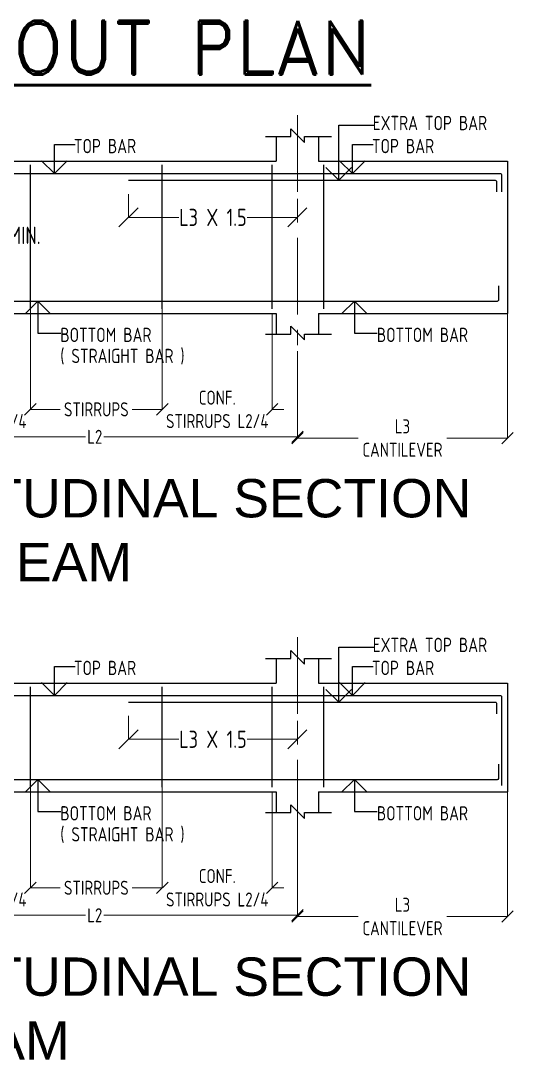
# Model space of a CAD drawing. Header units: inches. Extents: x -605 to 2991212, y -2872845 to 0.
# Drawn here: x 2310733 to 2315556, y -2859858 to -2849673 of the extents above; entities that cross this region are included whole.
import ezdxf
from ezdxf.enums import TextEntityAlignment as Align

# ---------------------------------------------------------------- set-up
doc = ezdxf.new("R2010")
doc.units = ezdxf.units.IN
doc.header["$LTSCALE"] = 600
doc.header["$MEASUREMENT"] = 0
doc.linetypes.add('CENTER', pattern=[2, 1.25, -0.25, 0.25, -0.25])
doc.linetypes.add('CONTINOUS', pattern=[0])
for name, color, linetype, lineweight in [('CENTRE LINE', 251, 'CENTER', 0), ('rDIMension', 1, 'Continuous', 18), ('rRCC 1', 3, 'Continuous', 25), ('rRCC 2', 40, 'Continuous', 15), ('rREINF 1', 1, 'Continuous', 25), ('TEXT6', 6, 'Continuous', 50)]:
    doc.layers.add(name, color=color, linetype=linetype, lineweight=lineweight)
doc.layers.add('rFOUNDATION', color=7, linetype='CONTINOUS', lineweight=15, true_color=0xd26722)
doc.styles.add('DIM', font='geniso.shx', dxfattribs={"width": 0.85})
doc.styles.add('ROMAND', font='romand.shx')
doc.styles.get("Standard").update_dxf_attribs({"font": 'arial.ttf'})
doc.dimstyles.new('ST-100', dxfattribs={"dimscale": 100, "dimtxt": 2.5, "dimasz": 2, "dimexe": 0.18, "dimexo": 0.0625, "dimgap": 0.2, "dimtad": 0, "dimdec": 0, "dimzin": 0, "dimdsep": 46, "dimtxsty": 'DIM', "dimblk": 'OPEN90', "dimcen": 0.09, "dimclrd": 256, "dimclrt": 7, "dimadec": 0, "dimazin": 0, "dimtfac": 1, "dimtdec": 0, "dimtofl": 0, "dimtmove": 0, "dimatfit": 3, "dimldrblk": 'OPEN90', "dimfxl": 1, "dimtolj": 1, "dimtzin": 0, "dimlwd": -1, "dimarcsym": 0})

# ---------------------------------------------------------------- blocks, each defined once
blk = doc.blocks.new('_Oblique')
at = {"color": 0, "lineweight": -2}
blk.add_line((-0.5, -0.5), (0.5, 0.5), dxfattribs=at)
blk = doc.blocks.new('*D2606')
at = {"layer": 'Defpoints', "color": 0}
for p in [(1432588.6, -842121.6), (1432891.3, -842265.8), (1432891.3, -842265.8)]:
    blk.add_point(p, dxfattribs=at)
at = {"layer": 'rDIMension', "color": 0, "lineweight": -2}
for p, q in [((1432588.6, -842121.6), (1432588.6, -842265.8)), ((1432891.3, -842265.8), (1432891.3, -842265.8))]:
    blk.add_line(p, q, dxfattribs=at)
at = {"layer": 'rDIMension'}
for p, q in [((1432588.6, -842265.8), (1432891.3, -842265.8)), ((1432891.3, -842265.8), (1433040.7, -842265.8))]:
    blk.add_line(p, q, dxfattribs=at)
at = {"layer": 'rDIMension', "xscale": 149.45, "yscale": 149.45, "zscale": 149.45, "rotation": 180}
blk.add_blockref('_Oblique', (1432588.6, -842265.8), dxfattribs=at)
at = {"layer": 'rDIMension', "xscale": 149.45, "yscale": 149.45, "zscale": 149.45}
blk.add_blockref('_Oblique', (1432891.3, -842265.8), dxfattribs=at)
at = {"layer": 'rDIMension', "color": 7, "insert": (1433318.9, -842265.8), "char_height": 135, "attachment_point": 5, "style": 'DIM'}
blk.add_mtext('\\A1;230 MIN.', dxfattribs=at)
blk = doc.blocks.new('_Open90')
at = {"color": 0, "linetype": 'ByBlock', "lineweight": -2}
for p, q in [((-0.5, 0.5), (0, 0)), ((0, 0), (-1, 0)), ((0, 0), (-0.5, -0.5))]:
    blk.add_line(p, q, dxfattribs=at)
blk = doc.blocks.new('*D2608')
at = {"layer": 'Defpoints', "color": 0}
for p in [(1432642.9, -841684.7), (1433504.8, -842876.8), (1433504.8, -843628)]:
    blk.add_point(p, dxfattribs=at)
at = {"layer": 'rDIMension', "color": 0, "lineweight": -2}
for p, q in [((1432642.9, -841684.7), (1432642.9, -843628)), ((1433504.8, -842876.8), (1433504.8, -843628))]:
    blk.add_line(p, q, dxfattribs=at)
at = {"layer": 'rDIMension'}
for p, q in [((1432642.9, -843628), (1432552.9, -843628)), ((1433504.8, -843628), (1433594.8, -843628))]:
    blk.add_line(p, q, dxfattribs=at)
at = {"layer": 'rDIMension', "xscale": 90, "yscale": 90, "zscale": 90}
blk.add_blockref('_Oblique', (1432642.9, -843628), dxfattribs=at)
at = {"layer": 'rDIMension', "xscale": 90, "yscale": 90, "zscale": 90, "rotation": 180}
blk.add_blockref('_Oblique', (1433504.8, -843628), dxfattribs=at)
at = {"layer": 'rDIMension', "color": 7, "insert": (1433073.9, -843628), "char_height": 110, "attachment_point": 5, "style": 'DIM'}
blk.add_mtext('\\A1;CONF.\\PSTIRRUPS L2/4', dxfattribs=at)
blk = doc.blocks.new('*D2609')
at = {"layer": 'Defpoints', "color": 0}
for p in [(1432422.6, -843171.1), (1435594.7, -843171.1), (1435594.7, -843842.8)]:
    blk.add_point(p, dxfattribs=at)
at = {"layer": 'rDIMension', "color": 0, "lineweight": -2}
for p, q in [((1432422.6, -843171.1), (1432422.6, -843842.8)), ((1435594.7, -843171.1), (1435594.7, -843842.8))]:
    blk.add_line(p, q, dxfattribs=at)
at = {"layer": 'rDIMension'}
for p, q in [((1432422.6, -843842.8), (1433937.2, -843842.8)), ((1435594.7, -843842.8), (1434080.1, -843842.8))]:
    blk.add_line(p, q, dxfattribs=at)
at = {"layer": 'rDIMension', "xscale": 90, "yscale": 90, "zscale": 90, "rotation": 180}
blk.add_blockref('_Oblique', (1432422.6, -843842.8), dxfattribs=at)
at = {"layer": 'rDIMension', "xscale": 90, "yscale": 90, "zscale": 90}
blk.add_blockref('_Oblique', (1435594.7, -843842.8), dxfattribs=at)
at = {"layer": 'rDIMension', "color": 7, "insert": (1434008.7, -843842.8), "char_height": 110, "attachment_point": 5, "style": 'DIM'}
blk.add_mtext('\\A1;L2', dxfattribs=at)
blk = doc.blocks.new('*D2611')
at = {"layer": 'Defpoints', "color": 0}
for p in [(1433504.8, -842840.7), (1434536.8, -842840.7), (1434536.8, -843628)]:
    blk.add_point(p, dxfattribs=at)
at = {"layer": 'rDIMension', "color": 0, "lineweight": -2}
for p, q in [((1433504.8, -842840.7), (1433504.8, -843628)), ((1434536.8, -842840.7), (1434536.8, -843628))]:
    blk.add_line(p, q, dxfattribs=at)
at = {"layer": 'rDIMension'}
for p, q in [((1433504.8, -843628), (1433739, -843628)), ((1434536.8, -843628), (1434302.5, -843628))]:
    blk.add_line(p, q, dxfattribs=at)
at = {"layer": 'rDIMension', "xscale": 90, "yscale": 90, "zscale": 90, "rotation": 180}
blk.add_blockref('_Oblique', (1433504.8, -843628), dxfattribs=at)
at = {"layer": 'rDIMension', "xscale": 90, "yscale": 90, "zscale": 90}
blk.add_blockref('_Oblique', (1434536.8, -843628), dxfattribs=at)
at = {"layer": 'rDIMension', "color": 7, "insert": (1434020.8, -843628), "char_height": 110, "attachment_point": 5, "style": 'DIM'}
blk.add_mtext('\\A1;STIRRUPS', dxfattribs=at)
blk = doc.blocks.new('*D2612')
at = {"layer": 'Defpoints', "color": 0}
for p in [(1434536.8, -842840.7), (1435397.3, -842876.8), (1435397.3, -843628)]:
    blk.add_point(p, dxfattribs=at)
at = {"layer": 'rDIMension', "color": 0, "lineweight": -2}
for p, q in [((1434536.8, -842840.7), (1434536.8, -843628)), ((1435397.3, -842876.8), (1435397.3, -843628))]:
    blk.add_line(p, q, dxfattribs=at)
at = {"layer": 'rDIMension'}
for p, q in [((1434536.8, -843628), (1434446.8, -843628)), ((1435397.3, -843628), (1435487.3, -843628))]:
    blk.add_line(p, q, dxfattribs=at)
at = {"layer": 'rDIMension', "xscale": 90, "yscale": 90, "zscale": 90}
blk.add_blockref('_Oblique', (1434536.8, -843628), dxfattribs=at)
at = {"layer": 'rDIMension', "xscale": 90, "yscale": 90, "zscale": 90, "rotation": 180}
blk.add_blockref('_Oblique', (1435397.3, -843628), dxfattribs=at)
at = {"layer": 'rDIMension', "color": 7, "insert": (1434967, -843628), "char_height": 110, "attachment_point": 5, "style": 'DIM'}
blk.add_mtext('\\A1;CONF.\\PSTIRRUPS L2/4', dxfattribs=at)
blk = doc.blocks.new('*D2613')
at = {"layer": 'Defpoints', "color": 0}
for p in [(1434272.3, -841942), (1435594.7, -841979.6), (1435594.7, -842125)]:
    blk.add_point(p, dxfattribs=at)
at = {"layer": 'rDIMension', "color": 0, "lineweight": -2}
for p, q in [((1434272.3, -841942), (1434272.3, -842125)), ((1435594.7, -841979.6), (1435594.7, -842125))]:
    blk.add_line(p, q, dxfattribs=at)
at = {"layer": 'rDIMension'}
for p, q in [((1434272.3, -842125), (1434666.8, -842125)), ((1435594.7, -842125), (1435200.2, -842125))]:
    blk.add_line(p, q, dxfattribs=at)
at = {"layer": 'rDIMension', "xscale": 149.45, "yscale": 149.45, "zscale": 149.45, "rotation": 180}
blk.add_blockref('_Oblique', (1434272.3, -842125), dxfattribs=at)
at = {"layer": 'rDIMension', "xscale": 149.45, "yscale": 149.45, "zscale": 149.45}
blk.add_blockref('_Oblique', (1435594.7, -842125), dxfattribs=at)
at = {"layer": 'rDIMension', "color": 7, "insert": (1434933.5, -842125), "char_height": 135, "attachment_point": 5, "style": 'DIM'}
blk.add_mtext('\\A1;L3 X 1.5', dxfattribs=at)
blk = doc.blocks.new('*D2614')
at = {"layer": 'Defpoints', "color": 0}
for p in [(1437238.3, -842876.8), (1435594.7, -843171.1), (1437238.3, -843852.9)]:
    blk.add_point(p, dxfattribs=at)
at = {"layer": 'rDIMension', "color": 0, "lineweight": -2}
for p, q in [((1437238.3, -842876.8), (1437238.3, -843852.9)), ((1435594.7, -843171.1), (1435594.7, -843852.9))]:
    blk.add_line(p, q, dxfattribs=at)
at = {"layer": 'rDIMension'}
for p, q in [((1435594.7, -843852.9), (1436069.3, -843852.9)), ((1437238.3, -843852.9), (1436763.8, -843852.9))]:
    blk.add_line(p, q, dxfattribs=at)
at = {"layer": 'rDIMension', "xscale": 90, "yscale": 90, "zscale": 90, "rotation": 180}
blk.add_blockref('_Oblique', (1435594.7, -843852.9), dxfattribs=at)
at = {"layer": 'rDIMension', "xscale": 90, "yscale": 90, "zscale": 90}
blk.add_blockref('_Oblique', (1437238.3, -843852.9), dxfattribs=at)
at = {"layer": 'rDIMension', "color": 7, "insert": (1436416.5, -843852.9), "char_height": 110, "attachment_point": 5, "style": 'DIM'}
blk.add_mtext('\\A1;L3\\PCANTILEVER', dxfattribs=at)
blk = doc.blocks.new('*D2622')
at = {"layer": 'Defpoints', "color": 0}
for p in [(1432642.9, -845770.8), (1433504.8, -846622.4), (1433504.8, -847373.5)]:
    blk.add_point(p, dxfattribs=at)
at = {"layer": 'rDIMension', "color": 0, "lineweight": -2}
for p, q in [((1432642.9, -845770.8), (1432642.9, -847373.5)), ((1433504.8, -846622.4), (1433504.8, -847373.5))]:
    blk.add_line(p, q, dxfattribs=at)
at = {"layer": 'rDIMension'}
for p, q in [((1432642.9, -847373.5), (1432552.9, -847373.5)), ((1433504.8, -847373.5), (1433594.8, -847373.5))]:
    blk.add_line(p, q, dxfattribs=at)
at = {"layer": 'rDIMension', "xscale": 90, "yscale": 90, "zscale": 90}
blk.add_blockref('_Oblique', (1432642.9, -847373.5), dxfattribs=at)
at = {"layer": 'rDIMension', "xscale": 90, "yscale": 90, "zscale": 90, "rotation": 180}
blk.add_blockref('_Oblique', (1433504.8, -847373.5), dxfattribs=at)
at = {"layer": 'rDIMension', "color": 7, "insert": (1433073.9, -847373.5), "char_height": 110, "attachment_point": 5, "style": 'DIM'}
blk.add_mtext('\\A1;CONF.\\PSTIRRUPS L2/4', dxfattribs=at)
blk = doc.blocks.new('*D2623')
at = {"layer": 'Defpoints', "color": 0}
for p in [(1432422.6, -846916.7), (1435594.7, -846916.7), (1435594.7, -847588.4)]:
    blk.add_point(p, dxfattribs=at)
at = {"layer": 'rDIMension', "color": 0, "lineweight": -2}
for p, q in [((1432422.6, -846916.7), (1432422.6, -847588.4)), ((1435594.7, -846916.7), (1435594.7, -847588.4))]:
    blk.add_line(p, q, dxfattribs=at)
at = {"layer": 'rDIMension'}
for p, q in [((1432422.6, -847588.4), (1433937.2, -847588.4)), ((1435594.7, -847588.4), (1434080.1, -847588.4))]:
    blk.add_line(p, q, dxfattribs=at)
at = {"layer": 'rDIMension', "xscale": 90, "yscale": 90, "zscale": 90, "rotation": 180}
blk.add_blockref('_Oblique', (1432422.6, -847588.4), dxfattribs=at)
at = {"layer": 'rDIMension', "xscale": 90, "yscale": 90, "zscale": 90}
blk.add_blockref('_Oblique', (1435594.7, -847588.4), dxfattribs=at)
at = {"layer": 'rDIMension', "color": 7, "insert": (1434008.7, -847588.4), "char_height": 110, "attachment_point": 5, "style": 'DIM'}
blk.add_mtext('\\A1;L2', dxfattribs=at)
blk = doc.blocks.new('*D2625')
at = {"layer": 'Defpoints', "color": 0}
for p in [(1433504.8, -846586.3), (1434536.8, -846586.3), (1434536.8, -847373.5)]:
    blk.add_point(p, dxfattribs=at)
at = {"layer": 'rDIMension', "color": 0, "lineweight": -2}
for p, q in [((1433504.8, -846586.3), (1433504.8, -847373.5)), ((1434536.8, -846586.3), (1434536.8, -847373.5))]:
    blk.add_line(p, q, dxfattribs=at)
at = {"layer": 'rDIMension'}
for p, q in [((1433504.8, -847373.5), (1433739, -847373.5)), ((1434536.8, -847373.5), (1434302.5, -847373.5))]:
    blk.add_line(p, q, dxfattribs=at)
at = {"layer": 'rDIMension', "xscale": 90, "yscale": 90, "zscale": 90, "rotation": 180}
blk.add_blockref('_Oblique', (1433504.8, -847373.5), dxfattribs=at)
at = {"layer": 'rDIMension', "xscale": 90, "yscale": 90, "zscale": 90}
blk.add_blockref('_Oblique', (1434536.8, -847373.5), dxfattribs=at)
at = {"layer": 'rDIMension', "color": 7, "insert": (1434020.8, -847373.5), "char_height": 110, "attachment_point": 5, "style": 'DIM'}
blk.add_mtext('\\A1;STIRRUPS', dxfattribs=at)
blk = doc.blocks.new('*D2626')
at = {"layer": 'Defpoints', "color": 0}
for p in [(1434536.8, -846586.3), (1435397.3, -846622.4), (1435397.3, -847373.5)]:
    blk.add_point(p, dxfattribs=at)
at = {"layer": 'rDIMension', "color": 0, "lineweight": -2}
for p, q in [((1434536.8, -846586.3), (1434536.8, -847373.5)), ((1435397.3, -846622.4), (1435397.3, -847373.5))]:
    blk.add_line(p, q, dxfattribs=at)
at = {"layer": 'rDIMension'}
for p, q in [((1434536.8, -847373.5), (1434446.8, -847373.5)), ((1435397.3, -847373.5), (1435487.3, -847373.5))]:
    blk.add_line(p, q, dxfattribs=at)
at = {"layer": 'rDIMension', "xscale": 90, "yscale": 90, "zscale": 90}
blk.add_blockref('_Oblique', (1434536.8, -847373.5), dxfattribs=at)
at = {"layer": 'rDIMension', "xscale": 90, "yscale": 90, "zscale": 90, "rotation": 180}
blk.add_blockref('_Oblique', (1435397.3, -847373.5), dxfattribs=at)
at = {"layer": 'rDIMension', "color": 7, "insert": (1434967, -847373.5), "char_height": 110, "attachment_point": 5, "style": 'DIM'}
blk.add_mtext('\\A1;CONF.\\PSTIRRUPS L2/4', dxfattribs=at)
blk = doc.blocks.new('*D2627')
at = {"layer": 'Defpoints', "color": 0}
for p in [(1434272.3, -846028.1), (1435594.7, -846065.7), (1435594.7, -846211)]:
    blk.add_point(p, dxfattribs=at)
at = {"layer": 'rDIMension', "color": 0, "lineweight": -2}
for p, q in [((1434272.3, -846028.1), (1434272.3, -846211)), ((1435594.7, -846065.7), (1435594.7, -846211))]:
    blk.add_line(p, q, dxfattribs=at)
at = {"layer": 'rDIMension'}
for p, q in [((1434272.3, -846211), (1434666.8, -846211)), ((1435594.7, -846211), (1435200.2, -846211))]:
    blk.add_line(p, q, dxfattribs=at)
at = {"layer": 'rDIMension', "xscale": 149.45, "yscale": 149.45, "zscale": 149.45, "rotation": 180}
blk.add_blockref('_Oblique', (1434272.3, -846211), dxfattribs=at)
at = {"layer": 'rDIMension', "xscale": 149.45, "yscale": 149.45, "zscale": 149.45}
blk.add_blockref('_Oblique', (1435594.7, -846211), dxfattribs=at)
at = {"layer": 'rDIMension', "color": 7, "insert": (1434933.5, -846211), "char_height": 135, "attachment_point": 5, "style": 'DIM'}
blk.add_mtext('\\A1;L3 X 1.5', dxfattribs=at)
blk = doc.blocks.new('*D2628')
at = {"layer": 'Defpoints', "color": 0}
for p in [(1437238.3, -846622.4), (1435594.7, -846916.7), (1437238.3, -847598.5)]:
    blk.add_point(p, dxfattribs=at)
at = {"layer": 'rDIMension', "color": 0, "lineweight": -2}
for p, q in [((1437238.3, -846622.4), (1437238.3, -847598.5)), ((1435594.7, -846916.7), (1435594.7, -847598.5))]:
    blk.add_line(p, q, dxfattribs=at)
at = {"layer": 'rDIMension'}
for p, q in [((1435594.7, -847598.5), (1436069.3, -847598.5)), ((1437238.3, -847598.5), (1436763.8, -847598.5))]:
    blk.add_line(p, q, dxfattribs=at)
at = {"layer": 'rDIMension', "xscale": 90, "yscale": 90, "zscale": 90, "rotation": 180}
blk.add_blockref('_Oblique', (1435594.7, -847598.5), dxfattribs=at)
at = {"layer": 'rDIMension', "xscale": 90, "yscale": 90, "zscale": 90}
blk.add_blockref('_Oblique', (1437238.3, -847598.5), dxfattribs=at)
at = {"layer": 'rDIMension', "color": 7, "insert": (1436416.5, -847598.5), "char_height": 110, "attachment_point": 5, "style": 'DIM'}
blk.add_mtext('\\A1;L3\\PCANTILEVER', dxfattribs=at)
blk = doc.blocks.new('TYPGB')
at = {"layer": 'CENTRE LINE', "color": 8, "linetype": 'CENTER', "ltscale": 0.8}
for points in [[(1435594.7, -841325.4), (1435594.7, -843171.1)], [(1435594.7, -845411.4), (1435594.7, -846916.7)]]:
    blk.add_lwpolyline(points, dxfattribs=at)
at = {"layer": 'rRCC 1'}
for p, q in [((1435428.7, -841491.9), (1435428.7, -841684.7)), ((1435760.8, -841491.9), (1435760.8, -841684.7)), ((1432588.6, -841684.7), (1435428.7, -841684.7)), ((1435760.8, -841684.7), (1437238.3, -841684.7)), ((1432588.6, -842876.8), (1435428.7, -842876.8)), ((1435428.7, -842876.8), (1435428.7, -843038.7)), ((1435760.8, -842876.8), (1435760.8, -843038.7)), ((1435760.8, -842876.8), (1437238.3, -842876.8)), ((1435428.7, -845577.9), (1435428.7, -845770.8)), ((1435760.8, -845577.9), (1435760.8, -845770.8)), ((1432588.6, -845770.8), (1435428.7, -845770.8)), ((1435760.8, -845770.8), (1437238.3, -845770.8)), ((1432588.6, -846622.4), (1435428.7, -846622.4)), ((1435428.7, -846622.4), (1435428.7, -846784.3)), ((1435760.8, -846622.4), (1435760.8, -846784.3)), ((1435760.8, -846622.4), (1437238.3, -846622.4))]:
    blk.add_line(p, q, dxfattribs=at)
for points in [[(1435345.3, -841491.9), (1435543.9, -841491.9), (1435543.9, -841430.6), (1435651.1, -841537.8), (1435651.1, -841491.9), (1435861.2, -841491.9)], [(1437238.3, -841684.7), (1437238.3, -842876.8)], [(1435345.3, -843038.7), (1435543.9, -843038.7), (1435543.9, -842977.5), (1435651.1, -843084.6), (1435651.1, -843038.7), (1435861.2, -843038.7)], [(1435345.3, -845577.9), (1435543.9, -845577.9), (1435543.9, -845516.7), (1435651.1, -845623.9), (1435651.1, -845577.9), (1435861.2, -845577.9)], [(1437238.3, -845770.8), (1437238.3, -846622.4)], [(1435345.3, -846784.3), (1435543.9, -846784.3), (1435543.9, -846723), (1435651.1, -846830.2), (1435651.1, -846784.3), (1435861.2, -846784.3)]]:
    blk.add_lwpolyline(points, dxfattribs=at)
at = {"layer": 'rREINF 1'}
for points in [[(1432357.8, -841781.1), (1437180.1, -841781.1, -0.414214), (1437191.4, -841792.3), (1437191.4, -841925.4)], [(1434272.3, -841834.3), (1437142, -841834.3, -0.414214), (1437153.3, -841845.5), (1437153.3, -841925.4)], [(1428994.1, -842779.8), (1437159.8, -842779.8, 0.414214), (1437171, -842768.6), (1437171, -842661.3)], [(1432357.8, -845867.2), (1437180.1, -845867.2, -0.414214), (1437191.4, -845878.4), (1437191.4, -846572.7)], [(1434272.3, -845920.4), (1437142, -845920.4, -0.414214), (1437153.3, -845931.6), (1437153.3, -846011.4)], [(1428994.1, -846525.3), (1437159.8, -846525.3, 0.414214), (1437171, -846514.1), (1437171, -846406.9)]]:
    blk.add_lwpolyline(points, format="xyb", dxfattribs=at)
for points in [[(1433504.8, -842840.7), (1433504.8, -841714.6)], [(1434536.8, -842840.7), (1434536.8, -841714.6)], [(1435397.3, -842840.7), (1435397.3, -841714.6)], [(1435802.3, -842840.7), (1435802.3, -841714.6)], [(1433504.8, -846586.3), (1433504.8, -845800.7)], [(1434536.8, -846586.3), (1434536.8, -845800.7)], [(1435397.3, -846586.3), (1435397.3, -845800.7)], [(1435802.3, -846586.3), (1435802.3, -845800.7)]]:
    blk.add_lwpolyline(points, dxfattribs=at)
at = {"layer": 'rRCC 2', "char_height": 300, "attachment_point": 1}
for s, insert in [('TYPICAL LONGITUDINAL SECTION\\P FOR GROUND BEAM', (1430016.6, -844173.7)), ('TYPICAL LONGITUDINAL SECTION\\PFOR PLINTH BEAM', (1430016.6, -847919.3))]:
    blk.add_mtext_dynamic_manual_height_columns(s, width=7335.812, gutter_width=0, heights=[1081.1], dxfattribs=dict(at, insert=insert))
at = {"layer": 'rREINF 1', "color": 7, "linetype": 'ByBlock', "style": 'DIM', "width": 0.85}
for s, height, p in [('EXTRA TOP BAR', 112.058, (1436184.5, -841442.2)), ('TOP BAR', 112.06, (1433845.6, -841622.4)), ('TOP BAR', 112.06, (1436177.9, -841622.4)), ('BOTTOM BAR', 112.06, (1433739.1, -843100.8)), ('BOTTOM BAR', 112.06, (1436216.3, -843100.8)), ('( STRAIGHT BAR )', 112.058, (1433739.1, -843265.6)), ('EXTRA TOP BAR', 112.058, (1436184.5, -845528.2)), ('TOP BAR', 112.06, (1433845.6, -845708.4)), ('TOP BAR', 112.06, (1436177.9, -845708.4)), ('BOTTOM BAR', 112.06, (1433739.1, -846846.4)), ('BOTTOM BAR', 112.06, (1436216.3, -846846.4)), ('( STRAIGHT BAR )', 112.058, (1433739.1, -847011.2))]:
    blk.add_text(s, height=height, dxfattribs=at).set_placement(p)
at = {"layer": 'rDIMension', "linetype": 'ByBlock'}
for base, p1, p2, picture, middle in [((1433504.8, -843628), (1432642.9, -841684.7), (1433504.8, -842876.8), '*D2608', (1433073.9, -843628)), ((1435397.3, -843628), (1434536.8, -842840.7), (1435397.3, -842876.8), '*D2612', (1434967, -843628)), ((1433504.8, -847373.5), (1432642.9, -845770.8), (1433504.8, -846622.4), '*D2622', (1433073.9, -847373.5)), ((1435397.3, -847373.5), (1434536.8, -846586.3), (1435397.3, -846622.4), '*D2626', (1434967, -847373.5))]:
    dim = blk.add_linear_dim(base=base, p1=p1, p2=p2, text='CONF.\\PSTIRRUPS L2/4', dimstyle='ST-100', override={"dimtxt": 1.1, "dimasz": 0.9, "dimexe": 0, "dimexo": 0, "dimblk": 'Oblique', "dimldrblk": 'Oblique', "dimfxl": 3, "dimtfillclr": 256, "dimarcsym": 1}, dxfattribs=at)
    dim.commit()
    dim.dimension.update_dxf_attribs({"geometry": picture, "text_midpoint": middle, "dimtype": 160})
for base, p1, p2, text, override, picture, middle in [((1435594.7, -842125), (1434272.3, -841942), (1435594.7, -841979.6), 'L3 X 1.5', {"dimtxt": 1.35, "dimasz": 1.4945, "dimexe": 0, "dimexo": 0, "dimblk": 'Oblique', "dimldrblk": 'Oblique', "dimfxl": 3, "dimtfillclr": 256, "dimarcsym": 1}, '*D2613', (1434933.5, -842125)), ((1432891.3, -842265.8), (1432588.6, -842121.6), (1432891.3, -842265.8), '230 MIN.', {"dimtxt": 1.35, "dimasz": 1.4945, "dimexe": 0, "dimexo": 0, "dimblk": 'Oblique', "dimldrblk": 'Oblique', "dimfxl": 3, "dimtfillclr": 256, "dimarcsym": 1}, '*D2606', (1433318.9, -842265.8)), ((1434536.8, -843628), (1433504.8, -842840.7), (1434536.8, -842840.7), 'STIRRUPS', {"dimtxt": 1.1, "dimasz": 0.9, "dimexe": 0, "dimexo": 0, "dimblk": 'Oblique', "dimldrblk": 'Oblique', "dimfxl": 3, "dimtfillclr": 256, "dimarcsym": 1}, '*D2611', (1434020.8, -843628)), ((1437238.3, -843852.9), (1435594.7, -843171.1), (1437238.3, -842876.8), 'L3\\PCANTILEVER', {"dimtxt": 1.1, "dimasz": 0.9, "dimexe": 0, "dimexo": 0, "dimblk": 'Oblique', "dimldrblk": 'Oblique', "dimfxl": 3, "dimtfillclr": 256, "dimarcsym": 1}, '*D2614', (1436416.5, -843852.9)), ((1435594.7, -843842.8), (1432422.6, -843171.1), (1435594.7, -843171.1), 'L2', {"dimtxt": 1.1, "dimasz": 0.9, "dimexe": 0, "dimexo": 0, "dimblk": 'Oblique', "dimldrblk": 'Oblique', "dimfxl": 3, "dimtfillclr": 256, "dimarcsym": 1}, '*D2609', (1434008.7, -843842.8)), ((1435594.7, -846211), (1434272.3, -846028.1), (1435594.7, -846065.7), 'L3 X 1.5', {"dimtxt": 1.35, "dimasz": 1.4945, "dimexe": 0, "dimexo": 0, "dimblk": 'Oblique', "dimldrblk": 'Oblique', "dimfxl": 3, "dimtfillclr": 256, "dimarcsym": 1}, '*D2627', (1434933.5, -846211)), ((1434536.8, -847373.5), (1433504.8, -846586.3), (1434536.8, -846586.3), 'STIRRUPS', {"dimtxt": 1.1, "dimasz": 0.9, "dimexe": 0, "dimexo": 0, "dimblk": 'Oblique', "dimldrblk": 'Oblique', "dimfxl": 3, "dimtfillclr": 256, "dimarcsym": 1}, '*D2625', (1434020.8, -847373.5)), ((1437238.3, -847598.5), (1435594.7, -846916.7), (1437238.3, -846622.4), 'L3\\PCANTILEVER', {"dimtxt": 1.1, "dimasz": 0.9, "dimexe": 0, "dimexo": 0, "dimblk": 'Oblique', "dimldrblk": 'Oblique', "dimfxl": 3, "dimtfillclr": 256, "dimarcsym": 1}, '*D2628', (1436416.5, -847598.5)), ((1435594.7, -847588.4), (1432422.6, -846916.7), (1435594.7, -846916.7), 'L2', {"dimtxt": 1.1, "dimasz": 0.9, "dimexe": 0, "dimexo": 0, "dimblk": 'Oblique', "dimldrblk": 'Oblique', "dimfxl": 3, "dimtfillclr": 256, "dimarcsym": 1}, '*D2623', (1434008.7, -847588.4))]:
    dim = blk.add_linear_dim(base=base, p1=p1, p2=p2, text=text, dimstyle='ST-100', override=override, dxfattribs=at)
    dim.commit()
    dim.dimension.update_dxf_attribs({"geometry": picture, "text_midpoint": middle})
at = {"layer": 'rREINF 1'}
for points in [[(1435918.1, -841834.3), (1435918.1, -841403.8), (1436193.3, -841403.8)], [(1433692.7, -841781.1), (1433692.7, -841554.3), (1433854.4, -841554.3)], [(1436025, -841781.1), (1436025, -841554.3), (1436186.7, -841554.3)], [(1433563.5, -842779.8), (1433563.5, -843030.7), (1433742.7, -843030.7)], [(1436040.7, -842779.8), (1436040.7, -843030.7), (1436219.9, -843030.7)], [(1435918.1, -845920.4), (1435918.1, -845489.8), (1436193.3, -845489.8)], [(1433692.7, -845867.2), (1433692.7, -845640.3), (1433854.4, -845640.3)], [(1436025, -845867.2), (1436025, -845640.3), (1436186.7, -845640.3)], [(1433563.5, -846525.3), (1433563.5, -846776.3), (1433742.7, -846776.3)], [(1436040.7, -846525.3), (1436040.7, -846776.3), (1436219.9, -846776.3)]]:
    blk.add_leader(points, dimstyle='ST-100', dxfattribs=at)

msp = doc.modelspace()

# ---------------------------------------------------------------- block references
at = {"layer": 'rFOUNDATION', "linetype": 'ByBlock', "xscale": 1.251577802839254, "yscale": 1.251577802839254, "zscale": 1.251577802839254}
msp.add_blockref('TYPGB', (516684.2, -1797614.5), dxfattribs=at)

# ---------------------------------------------------------------- texts
at = {"layer": 'TEXT6', "style": 'ROMAND'}
msp.add_text('%%UGB LAYOUT PLAN', height=525, dxfattribs=at).set_placement((2311139.8, -2849935.4), align=Align.MIDDLE)

doc.saveas('drawing.dxf')
